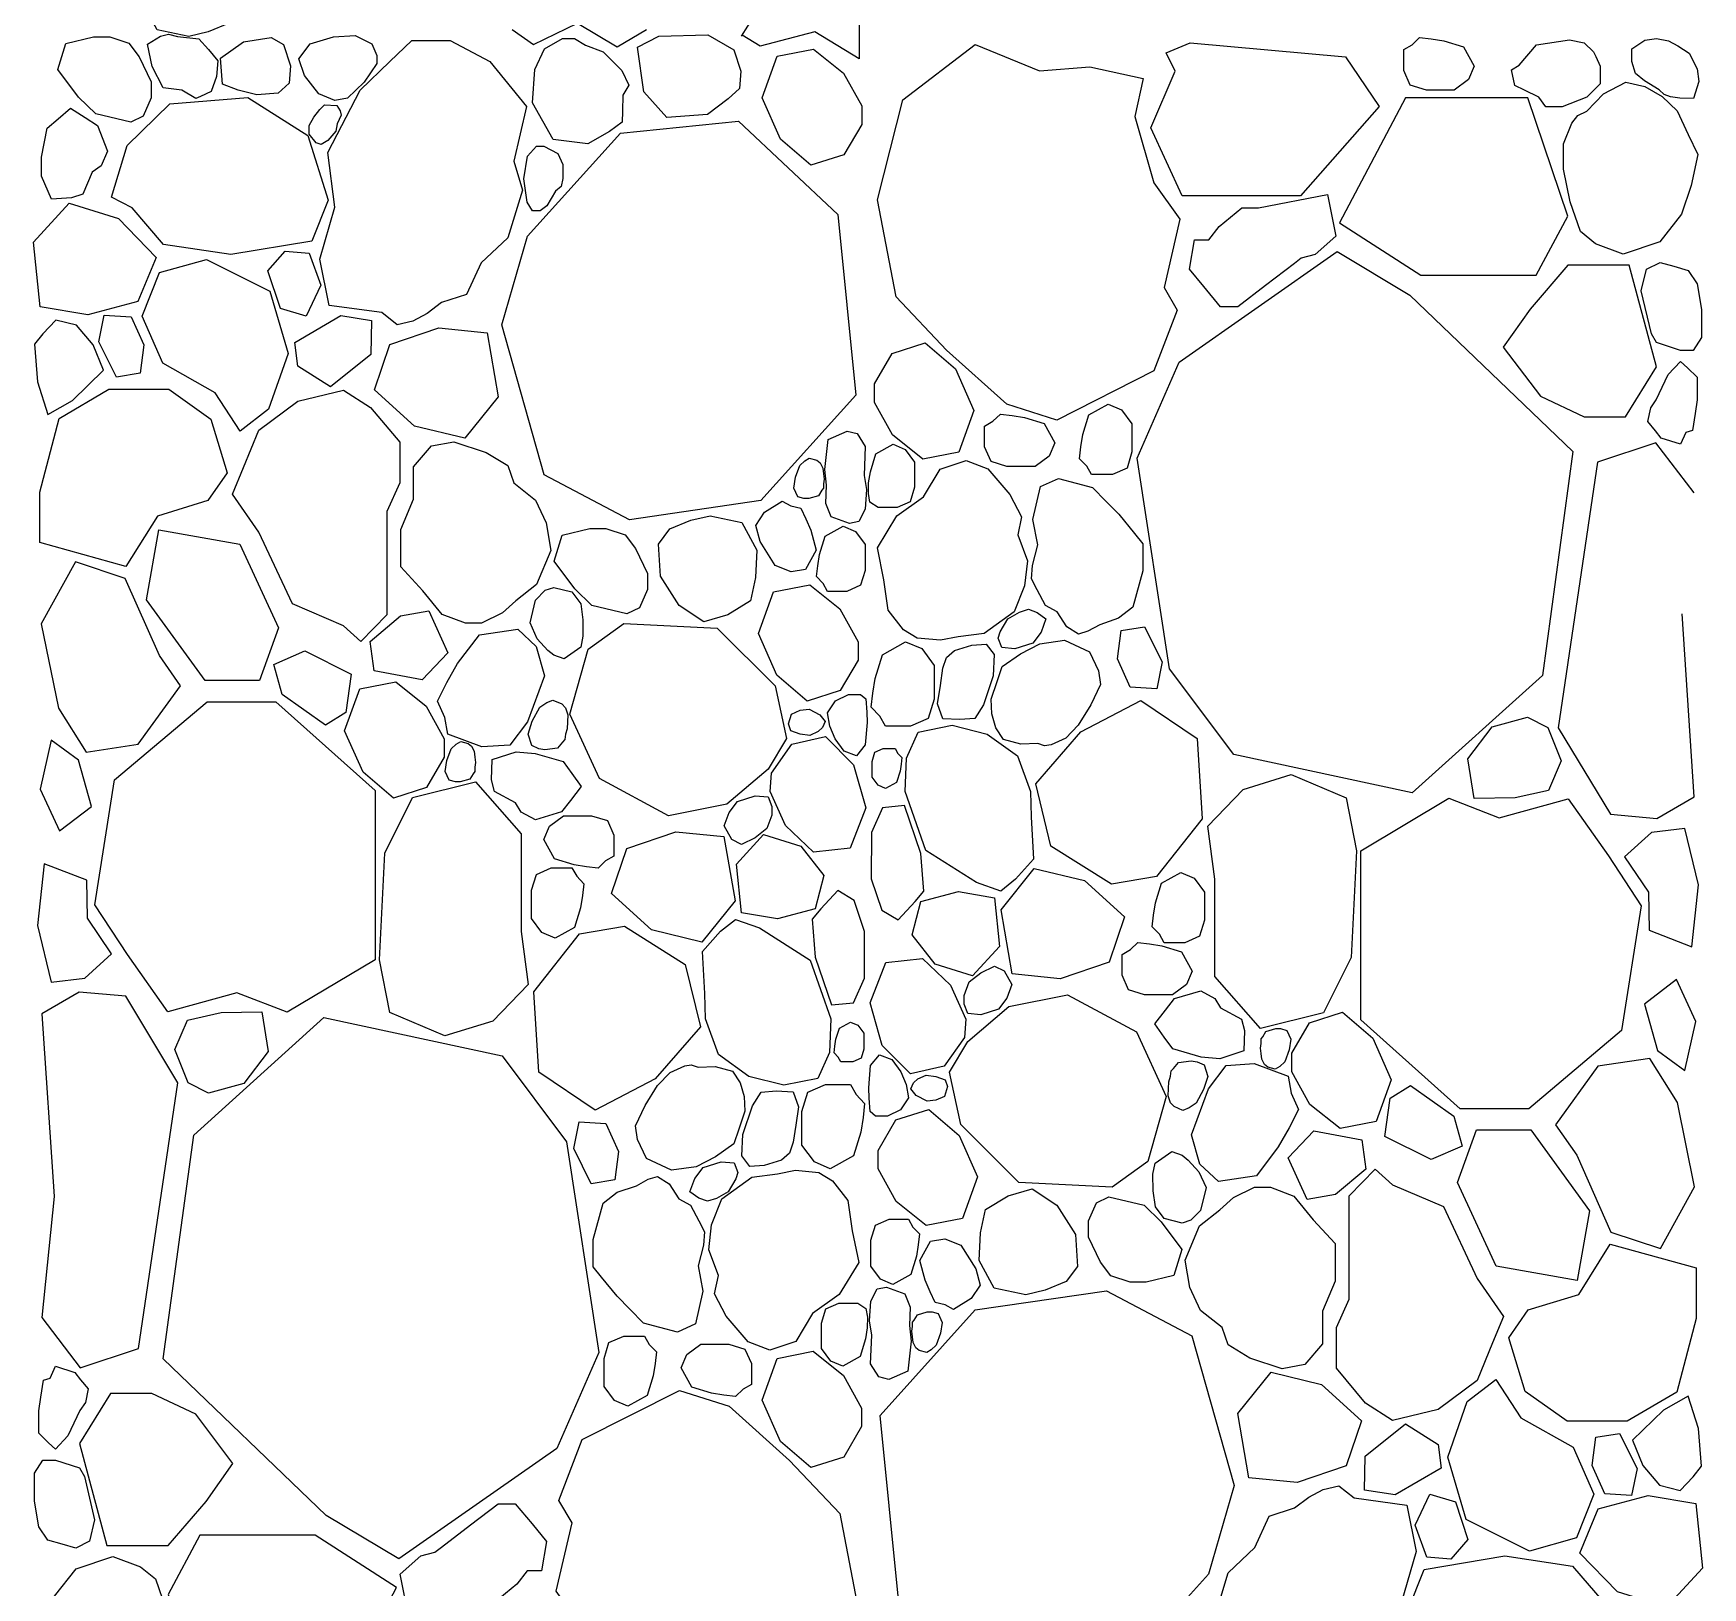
# Model space of a CAD drawing. Header units: millimetres. Extents: x 10227 to 13232, y 2 to 9351.
# Drawn here: x 11479.1 to 11655, y 6945.6 to 7109.4 of the extents above; entities that cross this region are included whole.
import ezdxf

# ---------------------------------------------------------------- set-up
doc = ezdxf.new("R2010")
doc.units = ezdxf.units.MM
doc.layers.add('RETINO', color=20, linetype='Continuous')

msp = doc.modelspace()

# ---------------------------------------------------------------- linework, layer by layer
at = {"layer": 'RETINO', "ltscale": 0.1}
for p, q in [((11529.55, 7109.78), (11531.78, 7108.21)), ((11531.78, 7108.21), (11536.42, 7110.47)), ((11536.42, 7110.47), (11540.63, 7107.96)), ((11540.63, 7107.96), (11543.72, 7109.78)), ((11555.68, 7108.03), (11553.8, 7109.21)), ((11561.45, 7109.56), (11555.68, 7108.03)), ((11566.13, 7106.72), (11561.45, 7109.56))]:
    msp.add_line(p, q, dxfattribs=at)
at = {"layer": 'RETINO'}
for points in [[(11498.73, 7118.52), (11500.7, 7115.43), (11500.91, 7112.03), (11499.71, 7110.45), (11497.49, 7109.54), (11495.45, 7109.06), (11492.12, 7109.76), (11490.54, 7112.68), (11490.69, 7115.58), (11491.21, 7118.04), (11493.59, 7119.49), (11496.14, 7120.24), (11498.73, 7118.52)], [(11553.73, 7109.09), (11557.07, 7114.41), (11566.13, 7111.89), (11566.13, 7106.72)], [(11489.35, 7100.03), (11485.65, 7100.91), (11483.84, 7102.67), (11481.67, 7105.58), (11482.5, 7108.32), (11485.42, 7109.02), (11487.13, 7109.02), (11489.15, 7108.36), (11490.23, 7106.92), (11491.51, 7104.27), (11491.51, 7102.58), (11490.67, 7100.66), (11489.35, 7100.03)], [(11494.74, 7103.39), (11492.76, 7103.64), (11491.59, 7105.9), (11491.12, 7108.25), (11492.48, 7109.08), (11493.32, 7109.32), (11494.26, 7109.06), (11496.53, 7108.83), (11497.54, 7107.69), (11498.52, 7106.48), (11498.38, 7104.85), (11497.82, 7103.27), (11496.7, 7102.73), (11496.19, 7102.51), (11494.74, 7103.39)], [(11499.02, 7104.02), (11498.82, 7106.76), (11501.22, 7108.49), (11504.14, 7108.97)], [(11504.14, 7108.97), (11505.45, 7108.22)], [(11505.45, 7108.22), (11506.2, 7105.98), (11506.05, 7104.14)], [(11513.96, 7104.23), (11512.19, 7102.56), (11510.84, 7102.3), (11509.18, 7103), (11507.67, 7104.96), (11507.06, 7106.72), (11508.25, 7108.3), (11510.73, 7109.02), (11512.99, 7109.16), (11514.74, 7108.29), (11515.3, 7107.07), (11515.28, 7106.22), (11513.96, 7104.23)], [(11515.8, 7079.96), (11510.25, 7080.72), (11509.28, 7085.6), (11510.84, 7091.07), (11510.12, 7096.85), (11513.52, 7103.39), (11516.64, 7106.41), (11518.96, 7108.65), (11523.02, 7108.65), (11527.2, 7106.41), (11531.07, 7101.69), (11529.71, 7095.91), (11530.62, 7092.87), (11529.1, 7087.85), (11526.29, 7085.19), (11524.75, 7081.88), (11522.11, 7081.01), (11520.59, 7079.87), (11519.07, 7079.06), (11517.44, 7078.66), (11515.8, 7079.96)], [(11537.53, 7097.75), (11533.86, 7098.21), (11531.68, 7102.08), (11531.95, 7105.57), (11532.94, 7107.75), (11534.85, 7108.86), (11536.1, 7108.84), (11537.26, 7108.16), (11539.13, 7107.46), (11541.11, 7105.49), (11541.83, 7103.92), (11541.21, 7102.86), (11541.17, 7101.18), (11541.14, 7100.03), (11539.79, 7099.03), (11537.53, 7097.75)], [(11543.44, 7103.23), (11542.74, 7107.93), (11545.01, 7109.11), (11550.16, 7109.24)], [(11550.16, 7109.24), (11552.92, 7107.65)], [(11590.44, 7105.88), (11596.05, 7104.62), (11595.16, 7100.63), (11597.19, 7093.65), (11599.91, 7089.79), (11598.25, 7082.59), (11599.65, 7080.22), (11597.19, 7073.81), (11586.94, 7068.63), (11581.68, 7070.3), (11575.34, 7075.99), (11570.01, 7081.61), (11568.04, 7091.86), (11570.71, 7102.4), (11578.33, 7108.21), (11585.12, 7105.43), (11590.44, 7105.88)], [(11599.44, 7105.4), (11598.49, 7107.35), (11601.02, 7108.4), (11617.39, 7106.92), (11620.93, 7101.69), (11612.64, 7092.27), (11600.15, 7092.27), (11596.87, 7099.42), (11599.44, 7105.4)], [(11627.73, 7108.59), (11629.8, 7107.96), (11630.93, 7105.92), (11630.33, 7104.51), (11628.85, 7103.42), (11625.9, 7103.42), (11624.21, 7103.94), (11623.53, 7105.48), (11623.53, 7107.68), (11624.42, 7108.19), (11625.19, 7108.94), (11626.42, 7108.8), (11627.73, 7108.59)], [(11635.69, 7106.04), (11637.51, 7108.19), (11640.99, 7108.71), (11642.52, 7108.39), (11643.51, 7107.44), (11643.75, 7106.94), (11644.22, 7105.94), (11644.22, 7104.07), (11642.82, 7102.66), (11640.2, 7101.66), (11638.48, 7101.66), (11637.77, 7102.66), (11636.25, 7103.39), (11635.22, 7103.89), (11634.87, 7105.54), (11635.69, 7106.04)], [(11650.43, 7103.43), (11648.9, 7104.37), (11647.94, 7105.17), (11647.56, 7106.42), (11647.56, 7107.77), (11648.93, 7108.67), (11650.16, 7108.84), (11651.42, 7108.61), (11652.41, 7108.09), (11653.59, 7107.31), (11654.43, 7105.65), (11654.62, 7104.32), (11654.05, 7102.53), (11652.63, 7102.55), (11651.65, 7102.71), (11650.96, 7102.96), (11650.43, 7103.43)], [(11552.92, 7107.65), (11553.66, 7105.41), (11553.51, 7103.57)], [(11564.52, 7096.59), (11561.04, 7095.49), (11557.84, 7098.23), (11555.9, 7102.59), (11557.49, 7107), (11561.3, 7107.74), (11564.48, 7105.19), (11566.39, 7101.75), (11566.39, 7099.8), (11564.52, 7096.59)], [(11510.14, 7091.81), (11508.42, 7087.49), (11499.91, 7086.08), (11492.79, 7087.14), (11489.5, 7090.99), (11487.33, 7092.11), (11488.96, 7097.57), (11493.47, 7101.97), (11501.69, 7102.62), (11508.02, 7098.61), (11510.14, 7091.81)], [(11504.87, 7103.07), (11502.65, 7102.9), (11500.66, 7103.42), (11499.02, 7104.02)], [(11506.05, 7104.14), (11504.87, 7103.07)], [(11552.33, 7102.5), (11550.12, 7100.84), (11545.85, 7100.51), (11543.44, 7103.23)], [(11553.51, 7103.57), (11552.33, 7102.5)], [(11616.76, 7089.41), (11625.31, 7083.9), (11637.48, 7083.9), (11640.81, 7090.14), (11636.61, 7102.61), (11623.71, 7102.61), (11616.76, 7089.41)], [(11642.82, 7101.18), (11644.59, 7103), (11646.92, 7104.26), (11648.93, 7103.8), (11650.75, 7102.72), (11652.33, 7101.22), (11653.51, 7098.72), (11654.5, 7096.61), (11653.83, 7093.35), (11652.79, 7090.32), (11650.51, 7087.42), (11646.65, 7086.13), (11643.72, 7087.21), (11642.15, 7088.49), (11641.07, 7091.64), (11640.36, 7095.07), (11640.36, 7097.75), (11641.25, 7099.93), (11641.85, 7100.74), (11642.82, 7101.18)], [(11480.98, 7091.91), (11479.94, 7094.35), (11479.94, 7096.35), (11480.54, 7099.39), (11481.69, 7100.39), (11482.99, 7101.51), (11484.53, 7100.51), (11485.83, 7099.67), (11486.89, 7096.99), (11486.21, 7095.43), (11485.29, 7094.75), (11484.29, 7092.45), (11483.11, 7092.04), (11480.98, 7091.91)], [(11510.95, 7099.09), (11510.13, 7098.1), (11509.42, 7097.67), (11508.89, 7097.86), (11508.16, 7098.75), (11508.16, 7099.67), (11508.65, 7100.55), (11509.26, 7101.37), (11509.77, 7101.84), (11511.05, 7101.79), (11511.42, 7101.23), (11511.54, 7100.76), (11511.1, 7099.87), (11510.95, 7099.09)], [(11531.16, 7088.01), (11540.96, 7098.88), (11553.41, 7100.15), (11563.87, 7090.31), (11565.78, 7071.26), (11555.74, 7060.14), (11541.91, 7058.13), (11532.92, 7062.87), (11528.47, 7078.66), (11531.16, 7088.01)], [(11534.1, 7092.76), (11533.21, 7091.21), (11532.5, 7090.7), (11531.7, 7090.7), (11531.13, 7091.61), (11530.78, 7094.07), (11531.18, 7096.45), (11532.1, 7097.5), (11532.9, 7097.5), (11534.35, 7096.73), (11534.87, 7095.56), (11534.87, 7094.1), (11534.72, 7093.26), (11534.1, 7092.76)], [(11604.07, 7089.04), (11606.45, 7091.01), (11608.22, 7091.01), (11615.49, 7092.42), (11616.37, 7088), (11614.19, 7086.07), (11612.71, 7085.69), (11612.01, 7085.14), (11608.95, 7082.8), (11606.03, 7080.57), (11604.22, 7080.57), (11602.46, 7082.7), (11600.92, 7084.54), (11601.47, 7087.63), (11602.97, 7087.63), (11604.07, 7089.04)], [(11484.82, 7079.72), (11479.79, 7080.56), (11479.08, 7087.38), (11482.87, 7091.49), (11488.07, 7089.87), (11492.02, 7085.76), (11490.09, 7081.12), (11484.82, 7079.72)], [(11498.24, 7071.51), (11492.72, 7074.62), (11490.54, 7079.57), (11492.38, 7084.18), (11497.32, 7085.56), (11504, 7082.22), (11505.95, 7075.66), (11503.88, 7069.78), (11500.89, 7067.48), (11498.24, 7071.51)], [(11505.63, 7086.42), (11508.14, 7086.21), (11509.37, 7082.84), (11507.83, 7079.57), (11505.13, 7080.39), (11503.81, 7084.35), (11505.63, 7086.42)], [(11599.84, 7074.74), (11616.5, 7086.39), (11624.17, 7081.81), (11641.33, 7065.31), (11638.13, 7041.71), (11624.4, 7029.34), (11605.62, 7033.38), (11598.83, 7042.43), (11595.43, 7064.62), (11599.84, 7074.74)], [(11636.83, 7080.32), (11634.01, 7076.32), (11637.92, 7071.14), (11642.55, 7068.96), (11646.9, 7068.96), (11650.17, 7074.23), (11647.27, 7084.96), (11640.82, 7084.96), (11636.83, 7080.32)], [(11649.1, 7084.52), (11650.54, 7085.24), (11651.97, 7084.84), (11653.49, 7084.41), (11654.45, 7083), (11654.89, 7080.29), (11654.89, 7077.34), (11654.02, 7075.97), (11652.68, 7075.97), (11650.16, 7076.8), (11649.64, 7077.72), (11648.56, 7082.25), (11649.1, 7084.52)], [(11490.34, 7073.56), (11487.84, 7073.16), (11485.99, 7076.87), (11486.56, 7079.69), (11489.38, 7079.53), (11490.71, 7076.55), (11490.34, 7073.56)], [(11479.5, 7072.66), (11480.59, 7069.22), (11483.21, 7070.71), (11486.46, 7073.88), (11485.38, 7076.55), (11483.62, 7078.63), (11481.45, 7079.17), (11480.09, 7077.72), (11479.19, 7076.63), (11479.5, 7072.66)], [(11506.97, 7074.32), (11506.65, 7076.82), (11511.48, 7079.64), (11514.72, 7079.14), (11514.65, 7075.56), (11510.41, 7072.14), (11506.97, 7074.32)], [(11521.83, 7078.34), (11526.9, 7077.83), (11528.06, 7071.07), (11524.55, 7066.72), (11519.26, 7067.99), (11515.04, 7071.82), (11516.66, 7076.59), (11521.83, 7078.34)], [(11569.6, 7075.66), (11573.08, 7076.76), (11576.28, 7074.02), (11578.22, 7069.65), (11576.63, 7065.25), (11572.82, 7064.51), (11569.64, 7067.06), (11567.73, 7070.5), (11567.73, 7072.45), (11569.6, 7075.66)], [(11650.12, 7070.76), (11651.39, 7073.42), (11652.7, 7074.82), (11653.41, 7074.14), (11654.45, 7073.14), (11654.45, 7070.77), (11654.23, 7069.34), (11653.97, 7067.54), (11653.24, 7067.33), (11652.69, 7066.08), (11650.66, 7066.73), (11650.05, 7067.49), (11649.26, 7068.48), (11649.55, 7069.92), (11650.12, 7070.76)], [(11492.15, 7058.51), (11488.81, 7053.2), (11479.75, 7055.72), (11479.75, 7061.04), (11481.79, 7068.81), (11487.04, 7071.88), (11493.37, 7071.88), (11497.8, 7068.74), (11499.5, 7063.08), (11497.46, 7060.15), (11492.15, 7058.51)], [(11511.77, 7046.95), (11506.4, 7049.26), (11502.86, 7056.82), (11500.07, 7060.84), (11501.23, 7063.63), (11502.86, 7067.58), (11506.94, 7070.64), (11511.77, 7071.8), (11514.62, 7069.96), (11517.69, 7066.29), (11517.69, 7062), (11516.33, 7059), (11516.33, 7056), (11516.33, 7051.03), (11516.33, 7048.11), (11513.6, 7045.31), (11511.77, 7046.95)], [(11583.53, 7068.91), (11585.61, 7068.28), (11586.74, 7066.24), (11586.14, 7064.83), (11584.66, 7063.75), (11581.7, 7063.75), (11580.02, 7064.26), (11579.33, 7065.8), (11579.33, 7068), (11580.22, 7068.51), (11581, 7069.26), (11582.23, 7069.12), (11583.53, 7068.91)], [(11589.7, 7067.1), (11590.33, 7069.17), (11592.37, 7070.3), (11593.78, 7069.7), (11594.87, 7068.22), (11594.87, 7065.27), (11594.35, 7063.58), (11592.81, 7062.9), (11590.61, 7062.9), (11590.1, 7063.79), (11589.35, 7064.56), (11589.49, 7065.8), (11589.7, 7067.1)], [(11566.88, 7061.31), (11566.76, 7059.23), (11566.07, 7057.94), (11565.1, 7057.74), (11563.18, 7058.44), (11562.59, 7059.84), (11562.68, 7061.77), (11562.5, 7063.42), (11562.86, 7066.59), (11564.84, 7067.48), (11565.91, 7067.21), (11566.77, 7065.83), (11566.66, 7062.79), (11566.88, 7061.31)], [(11532.12, 7051.3), (11529.95, 7049.59), (11528.54, 7048.3), (11526.33, 7047.21), (11524.63, 7047.21), (11522.18, 7048.14), (11520.13, 7050.63), (11517.8, 7053.16), (11517.8, 7057.11), (11519.16, 7060.28), (11519.16, 7063.71), (11521.03, 7065.9), (11523.41, 7066.33), (11526.81, 7065.23), (11529.08, 7063.84), (11529.73, 7062), (11532.02, 7060.2), (11533.12, 7057.79), (11533.61, 7054.89), (11532.12, 7051.3)], [(11567.31, 7063.19), (11567.88, 7065.06), (11569.72, 7066.08), (11570.98, 7065.54), (11571.96, 7064.21), (11571.96, 7061.55), (11571.49, 7060.03), (11570.11, 7059.41), (11568.13, 7059.41), (11567.26, 7059.98), (11567.11, 7060.91), (11567.12, 7062.02), (11567.31, 7063.19)], [(11650.1, 7066.25), (11643.94, 7064.21), (11639.78, 7036.19), (11645.3, 7027.08), (11650.2, 7026.64), (11654.13, 7028.93), (11652.85, 7048.2)], [(11654.13, 7060.95), (11650.1, 7066.25)], [(11561.84, 7060.65), (11560.8, 7060.36), (11560.3, 7060.36), (11559.67, 7060.54), (11559.22, 7061.46), (11559.4, 7062.6), (11559.86, 7063.86), (11560.38, 7064.34), (11560.86, 7064.62), (11561.66, 7064.41), (11562, 7064.14), (11562.28, 7063.58), (11562.35, 7062.97), (11562.42, 7062.4), (11562.35, 7061.91), (11562.35, 7061.45), (11562.2, 7061.23), (11561.84, 7060.65)], [(11579.31, 7046.14), (11576.57, 7045.8), (11574.7, 7045.43), (11572.24, 7045.65), (11570.79, 7046.53), (11569.17, 7048.6), (11568.72, 7051.79), (11568.04, 7055.16), (11570.08, 7058.53), (11572.89, 7060.54), (11574.67, 7063.47), (11577.41, 7064.38), (11579.67, 7063.51), (11582.01, 7060.8), (11583.22, 7058.43), (11582.83, 7056.52), (11583.85, 7053.8), (11583.54, 7051.17), (11582.45, 7048.43), (11579.31, 7046.14)], [(11584.44, 7058.15), (11585.24, 7061.62), (11587.13, 7062.48), (11588.98, 7061.99), (11590.71, 7061.54), (11592.17, 7060.06), (11593.5, 7058.7), (11595.14, 7056.69), (11596.03, 7055.6), (11596.03, 7052.73), (11594.97, 7048.9), (11593.47, 7047.75), (11591.47, 7047.06), (11590.21, 7046.37), (11589.25, 7046.08), (11588.02, 7046.83), (11587, 7048.42), (11585.75, 7049.1), (11584.89, 7050.73), (11584.27, 7051.9), (11584.39, 7053.31), (11584.94, 7055.5), (11584.44, 7058.15)], [(11561.03, 7057.02), (11561.59, 7054.92), (11560.47, 7052.88), (11558.96, 7052.64), (11557.25, 7053.32), (11555.68, 7055.82), (11555.22, 7057.52), (11556.16, 7058.92), (11558.02, 7060.09), (11558.93, 7059.61), (11559.97, 7059.35), (11560.51, 7058.23), (11561.03, 7057.02)], [(11502.91, 7041.17), (11497.19, 7041.17), (11491.01, 7049.7), (11492.31, 7057.05), (11500.85, 7055.54), (11504.93, 7046.72)], [(11541.65, 7048.22), (11537.95, 7049.1), (11536.15, 7050.86), (11533.97, 7053.77), (11534.81, 7056.51), (11537.72, 7057.21), (11539.43, 7057.21), (11541.46, 7056.55), (11542.53, 7055.11), (11543.81, 7052.46), (11543.81, 7050.77), (11542.97, 7048.85), (11541.65, 7048.22)], [(11547.14, 7049.09), (11545.17, 7052.18), (11544.96, 7055.57), (11546.17, 7057.16), (11548.38, 7058.07), (11550.42, 7058.55), (11553.76, 7057.85), (11555.34, 7054.93), (11555.19, 7052.03), (11554.67, 7049.57), (11552.29, 7048.12), (11549.74, 7047.37), (11547.14, 7049.09)], [(11561.94, 7054.48), (11562.53, 7056.41), (11564.42, 7057.46), (11565.73, 7056.9), (11566.74, 7055.53), (11566.74, 7052.79), (11566.26, 7051.22), (11564.83, 7050.58), (11562.79, 7050.58), (11562.32, 7051.41), (11561.62, 7052.13), (11561.75, 7053.28), (11561.94, 7054.48)], [(11490.14, 7034.46), (11494.58, 7040.63), (11492.36, 7043.82), (11488.75, 7051.94), (11483.52, 7053.68), (11479.92, 7047.17), (11481.72, 7038.28)], [(11531.43, 7047.26), (11532.01, 7049.64), (11533.03, 7050.7), (11533.93, 7050.99), (11535.83, 7050.52), (11536.77, 7049.28), (11537, 7047.58), (11537.01, 7045.85), (11536.79, 7044.69), (11535.02, 7043.46), (11533.94, 7043.84), (11533.3, 7044.36), (11532.18, 7045.59), (11531.43, 7047.26)], [(11564.13, 7040.12), (11560.65, 7039.01), (11557.45, 7041.75), (11555.51, 7046.12), (11557.1, 7050.52), (11560.91, 7051.26), (11564.09, 7048.72), (11566, 7045.27), (11566, 7043.32), (11564.13, 7040.12)], [(11520.75, 7048.51), (11522.78, 7044.11), (11520.06, 7041.27), (11515.01, 7042.21), (11514.58, 7045.3), (11517.78, 7047.99), (11520.75, 7048.51)], [(11581.79, 7047.7), (11583.02, 7048.39), (11583.98, 7048.69), (11584.88, 7048.36), (11585.81, 7047.7), (11585.3, 7046.28), (11584.41, 7045.13), (11582.54, 7044.52), (11581.16, 7044.65), (11580.78, 7045.64), (11580.98, 7046.33), (11581.79, 7047.7)], [(11504.93, 7046.72), (11502.91, 7041.17)], [(11523.8, 7042.97), (11526.1, 7046), (11530.13, 7046.61), (11532.07, 7044.78), (11532.96, 7041.69), (11531.17, 7036.84), (11529.3, 7034.38), (11526.35, 7034.19), (11522.75, 7035.52), (11522.45, 7037.29), (11521.69, 7039.02), (11522.66, 7040.96), (11523.8, 7042.97)], [(11537.54, 7044.5), (11541.33, 7047.19), (11551.14, 7046.7), (11557.28, 7040.62), (11558.47, 7035.08), (11556.53, 7031.85), (11552.19, 7028.16), (11546.02, 7026.91), (11538.76, 7030.84), (11535.63, 7037.64), (11537.54, 7044.5)], [(11593.72, 7046.45), (11596.21, 7046.85), (11598.07, 7043.14), (11597.49, 7040.32), (11594.68, 7040.47), (11593.34, 7043.46), (11593.72, 7046.45)], [(11567.81, 7041.41), (11568.57, 7043.9), (11571.02, 7045.26), (11572.71, 7044.54), (11574.01, 7042.76), (11574.01, 7039.22), (11573.39, 7037.19), (11571.54, 7036.37), (11568.91, 7036.37), (11568.3, 7037.44), (11567.4, 7038.37), (11567.56, 7039.85), (11567.81, 7041.41)], [(11576.18, 7044.36), (11577.98, 7044.92), (11579.49, 7045.02), (11580.34, 7043.92), (11580.24, 7041.66), (11579.21, 7038.62), (11578.3, 7037.19), (11576.74, 7037.07), (11574.93, 7037.15), (11574.39, 7038.74), (11574.68, 7040.67), (11574.94, 7042.48), (11575.34, 7043.61), (11576.18, 7044.36)], [(11584.95, 7034.55), (11583.15, 7034.48), (11581.32, 7034.98), (11580.52, 7036.21), (11580.11, 7037.66), (11580.03, 7039.2), (11580.66, 7041.07), (11581.18, 7042.65), (11583.13, 7044), (11585.16, 7045.05), (11587.76, 7045.42), (11590.38, 7044.19), (11591.36, 7042.19), (11591.54, 7040.76), (11590.54, 7038.61), (11589.22, 7036.49), (11587.91, 7035.11), (11586.37, 7034.42), (11585.67, 7034.3), (11584.95, 7034.55)], [(11512.02, 7037.81), (11509.87, 7036.49), (11505.3, 7039.71), (11504.41, 7042.87), (11507.7, 7044.3), (11512.57, 7041.84), (11512.02, 7037.81)], [(11520.52, 7029.89), (11517.03, 7028.78), (11513.84, 7031.52), (11511.89, 7035.89), (11513.48, 7040.29), (11517.3, 7041.03), (11520.48, 7038.49), (11522.38, 7035.04), (11522.38, 7033.09), (11520.52, 7029.89)], [(11566.77, 7034.39), (11565.84, 7033.24), (11564.55, 7033.75), (11563.6, 7035.04), (11563.02, 7036.38), (11562.78, 7037.78), (11563.64, 7039.05), (11565, 7039.72), (11566.25, 7039.72), (11566.84, 7039.24), (11566.92, 7037.84), (11566.96, 7036.74), (11566.77, 7034.39)], [(11481.72, 7038.28), (11484.64, 7033.63)], [(11493.25, 7006.27), (11489.02, 7012.3), (11485.55, 7017.54), (11487.64, 7030.71), (11497.39, 7038.95), (11504.64, 7038.95), (11515.1, 7029.58), (11515.1, 7011.75), (11505.84, 7006.21), (11500.51, 7008.27), (11493.25, 7006.27)], [(11534.31, 7034.06), (11532.98, 7033.89), (11532.37, 7033.99), (11531.62, 7034.32), (11531.25, 7035.53), (11531.67, 7036.91), (11532.47, 7038.36), (11533.2, 7038.86), (11533.85, 7039.12), (11534.79, 7038.71), (11535.16, 7038.32), (11535.4, 7037.58), (11535.37, 7036.81), (11535.35, 7036.1), (11535.17, 7035.51), (11535.09, 7034.95), (11534.86, 7034.7), (11534.31, 7034.06)], [(11560.91, 7035.4), (11559.89, 7035.53), (11558.91, 7035.89), (11558.68, 7036.61), (11559, 7037.63), (11559.89, 7038.04), (11560.84, 7038.15), (11561.97, 7037.55), (11562.54, 7036.85), (11562.24, 7036.22), (11561.81, 7035.8), (11560.91, 7035.4)], [(11584.73, 7030.29), (11589.48, 7035.78), (11595.81, 7039.09), (11601.73, 7035.08), (11602.27, 7026.61)], [(11584.26, 7026.81), (11584.5, 7022.37), (11582.61, 7020.24), (11581.04, 7018.98), (11578.47, 7019.88), (11573.14, 7023.28), (11570.97, 7029.48), (11571.1, 7033), (11572.34, 7035.75), (11575.93, 7036.46), (11579.62, 7035.54), (11582.82, 7033.23), (11584.18, 7029.47), (11584.26, 7026.81)], [(11638.79, 7029.59), (11635.25, 7028.8), (11630.93, 7028.74), (11630.26, 7032.92), (11632.83, 7036.29)], [(11632.83, 7036.29), (11636.57, 7037.31), (11638.72, 7036.22)], [(11638.72, 7036.22), (11640.1, 7032.7), (11638.79, 7029.59)], [(11481.82, 7025.33), (11485.21, 7027.92), (11483.84, 7032.79), (11480.97, 7034.91), (11479.81, 7029.73), (11481.82, 7025.33)], [(11484.64, 7033.63), (11490.14, 7034.46)], [(11525.1, 7030.79), (11524.06, 7030.5), (11523.56, 7030.5), (11522.92, 7030.68), (11522.48, 7031.59), (11522.65, 7032.74), (11523.12, 7033.99), (11523.63, 7034.48), (11524.12, 7034.76), (11524.92, 7034.55), (11525.26, 7034.28), (11525.54, 7033.72), (11525.61, 7033.1), (11525.68, 7032.54), (11525.61, 7032.05), (11525.61, 7031.59), (11525.45, 7031.36), (11525.1, 7030.79)], [(11559.02, 7034.47), (11562.58, 7035.28), (11565.54, 7032.28), (11566.81, 7027.77), (11565.16, 7023.52), (11561.3, 7023.09), (11558.34, 7025.9), (11556.73, 7029.49), (11556.89, 7031.43), (11559.02, 7034.47)], [(11570.43, 7031.62), (11570.07, 7030.44), (11568.91, 7029.8), (11568.11, 7030.14), (11567.49, 7030.98), (11567.49, 7032.66), (11567.78, 7033.62), (11568.66, 7034.01), (11569.91, 7034.01), (11570.2, 7033.5), (11570.63, 7033.06), (11570.55, 7032.36), (11570.43, 7031.62)], [(11527.44, 7032.84), (11529.96, 7033.67), (11531.96, 7033.49), (11534.93, 7032.63), (11535.83, 7031.39), (11536.82, 7030), (11535.7, 7028.55), (11534.75, 7027.33), (11531.99, 7026.51), (11530.49, 7027.32), (11529.9, 7028.3), (11527.69, 7029.5), (11527.38, 7030.71), (11527.44, 7032.84)], [(11522.44, 7003.72), (11516.64, 7006.19), (11515.57, 7011.75), (11516.11, 7022.98), (11519.04, 7028.85), (11525.68, 7030.49), (11530.49, 7025.02), (11530.49, 7014.73), (11531.22, 7009.15), (11527.5, 7005.27), (11522.44, 7003.72)], [(11611.66, 7031.26), (11617.46, 7028.8), (11618.53, 7023.24), (11617.99, 7012), (11615.06, 7006.14), (11608.42, 7004.5), (11603.61, 7009.97), (11603.61, 7020.26), (11602.88, 7025.84), (11606.6, 7029.71), (11611.66, 7031.26)], [(11556.4, 7025.57), (11555.17, 7024.6), (11553.73, 7023.9), (11552.69, 7024.42), (11551.9, 7025.86), (11552.41, 7027.28), (11553.3, 7028.43), (11555.17, 7029.04), (11556.54, 7028.91), (11556.92, 7027.91), (11556.92, 7026.98), (11556.4, 7025.57)], [(11592.72, 7019.71), (11586.31, 7023.74), (11584.73, 7030.29)], [(11640.86, 7028.71), (11645.09, 7022.69), (11648.56, 7017.45), (11646.46, 7004.28), (11636.71, 6996.04), (11629.47, 6996.04), (11619, 7005.41), (11619, 7023.24), (11628.26, 7028.78), (11633.59, 7026.72), (11640.86, 7028.71)], [(11536.07, 7021.77), (11534, 7022.4), (11532.87, 7024.44), (11533.47, 7025.84), (11534.95, 7026.93), (11537.9, 7026.93), (11539.59, 7026.42), (11540.27, 7024.88), (11540.27, 7022.68), (11539.38, 7022.17), (11538.61, 7021.42), (11537.37, 7021.56), (11536.07, 7021.77)], [(11572.62, 7022.95), (11570.89, 7028), (11568.57, 7027.78), (11567.41, 7025.17), (11567.4, 7020.27), (11568.51, 7016.98), (11570.23, 7015.95), (11572.03, 7017.88), (11572.93, 7018.97), (11572.62, 7022.95)], [(11546.81, 7025.24), (11551.87, 7024.73), (11553.04, 7017.97), (11549.53, 7013.62), (11544.24, 7014.89), (11540.02, 7018.72), (11541.64, 7023.49), (11546.81, 7025.24)], [(11602.27, 7026.61), (11597.47, 7020.52), (11592.72, 7019.71)], [(11649.62, 7025.17), (11646.78, 7022.59), (11649.31, 7018.86)], [(11649.31, 7018.86), (11649.38, 7014.86), (11653.88, 7013.13), (11654.57, 7019.63), (11653.13, 7025.59)], [(11653.13, 7025.59), (11649.62, 7025.17)], [(11557.51, 7016.05), (11553.72, 7016.69), (11553.19, 7021.84), (11556.05, 7024.95), (11559.97, 7023.72), (11562.39, 7020.62), (11561.5, 7017.11), (11557.51, 7016.05)], [(11484.79, 7016.12), (11484.73, 7020.13), (11480.22, 7021.86), (11479.53, 7015.36), (11480.97, 7009.4)], [(11536.75, 7017.24), (11536.12, 7015.16), (11534.08, 7014.04), (11532.67, 7014.63), (11531.58, 7016.11), (11531.58, 7019.07), (11532.1, 7020.75), (11533.64, 7021.44), (11535.83, 7021.44), (11536.35, 7020.55), (11537.09, 7019.77), (11536.96, 7018.54), (11536.75, 7017.24)], [(11587.3, 7009.75), (11582.23, 7010.26), (11581.07, 7017.01), (11584.57, 7021.37), (11589.86, 7020.1), (11594.08, 7016.26), (11592.46, 7011.5), (11587.3, 7009.75)], [(11597.35, 7017.75), (11597.99, 7019.83), (11600.03, 7020.95), (11601.43, 7020.35), (11602.52, 7018.88), (11602.52, 7015.92), (11602, 7014.23), (11600.46, 7013.55), (11598.27, 7013.55), (11597.76, 7014.44), (11597.01, 7015.22), (11597.14, 7016.45), (11597.35, 7017.75)], [(11561.48, 7012.04), (11563.21, 7006.99), (11565.53, 7007.21), (11566.69, 7009.82), (11566.7, 7014.72), (11565.59, 7018.01), (11563.88, 7019.04), (11562.07, 7017.11), (11561.17, 7016.02), (11561.48, 7012.04)], [(11576.59, 7018.93), (11580.38, 7018.29), (11580.92, 7013.15), (11578.06, 7010.04), (11574.13, 7011.27), (11571.72, 7014.37), (11572.61, 7017.88), (11576.59, 7018.93)], [(11484.49, 7009.81), (11487.33, 7012.39), (11484.79, 7016.12)], [(11531.83, 7008.38), (11536.63, 7014.47), (11541.38, 7015.28)], [(11541.38, 7015.28), (11547.79, 7011.25), (11549.38, 7004.69)], [(11549.84, 7008.18), (11549.6, 7012.61), (11551.49, 7014.75), (11553.07, 7016.01), (11555.63, 7015.11), (11560.96, 7011.71), (11563.13, 7005.51), (11563, 7001.98), (11561.76, 6999.24), (11558.17, 6998.52), (11554.48, 6999.45), (11551.29, 7001.76), (11549.92, 7005.52), (11549.84, 7008.18)], [(11598.03, 7013.22), (11600.11, 7012.59), (11601.23, 7010.55), (11600.63, 7009.14), (11599.16, 7008.05), (11596.2, 7008.05), (11594.51, 7008.57), (11593.83, 7010.11), (11593.83, 7012.31), (11594.72, 7012.82), (11595.5, 7013.57), (11596.73, 7013.43), (11598.03, 7013.22)], [(11575.09, 7000.52), (11571.52, 6999.71), (11568.56, 7002.7), (11567.29, 7007.22), (11568.94, 7011.47), (11572.81, 7011.89), (11575.76, 7009.09), (11577.37, 7005.5), (11577.21, 7003.56), (11575.09, 7000.52)], [(11577.71, 7009.41), (11578.93, 7010.39), (11580.37, 7011.09), (11581.42, 7010.57), (11582.2, 7009.13), (11581.7, 7007.71), (11580.8, 7006.56), (11578.93, 7005.95), (11577.56, 7006.08), (11577.18, 7007.07), (11577.18, 7008), (11577.71, 7009.41)], [(11480.97, 7009.4), (11484.49, 7009.81)], [(11652.28, 7009.66), (11648.89, 7007.07), (11650.26, 7002.2), (11653.14, 7000.07), (11654.3, 7005.26), (11652.28, 7009.66)], [(11484, 6968.74), (11490.16, 6970.78), (11494.32, 6998.79), (11488.81, 7007.91), (11483.9, 7008.35), (11479.97, 7006.06), (11481.26, 6986.79)], [(11549.38, 7004.69), (11544.63, 6999.2), (11538.29, 6995.9), (11532.37, 6999.91), (11531.83, 7008.38)], [(11596.56, 6990.49), (11592.77, 6987.8), (11582.96, 6988.29), (11576.82, 6994.37), (11575.64, 6999.9), (11577.57, 7003.14), (11581.91, 7006.83), (11588.09, 7008.07), (11595.34, 7004.15), (11598.47, 6997.35), (11596.56, 6990.49)], [(11606.66, 7002.15), (11604.14, 7001.32), (11602.15, 7001.5), (11599.17, 7002.36), (11598.28, 7003.6), (11597.28, 7004.99), (11598.4, 7006.44), (11599.35, 7007.66), (11602.12, 7008.48), (11603.61, 7007.67), (11604.2, 7006.69), (11606.42, 7005.49), (11606.72, 7004.28), (11606.66, 7002.15)], [(11495.32, 7005.4), (11498.86, 7006.19), (11503.17, 7006.25), (11503.84, 7002.07), (11501.27, 6998.7)], [(11613.58, 7005.1), (11617.07, 7006.21), (11620.27, 7003.47), (11622.21, 6999.1), (11620.62, 6994.7), (11616.81, 6993.96), (11613.63, 6996.5), (11611.72, 6999.95), (11611.72, 7001.89), (11613.58, 7005.1)], [(11534.27, 6960.25), (11517.6, 6948.6), (11509.94, 6953.18), (11492.77, 6969.68), (11495.98, 6993.28), (11509.71, 7005.65), (11528.48, 7001.61), (11535.27, 6992.56), (11538.67, 6970.36), (11534.27, 6960.25)], [(11495.38, 6998.77), (11494, 7002.29), (11495.32, 7005.4)], [(11563.67, 7003.37), (11564.03, 7004.55), (11565.19, 7005.19), (11565.99, 7004.85), (11566.62, 7004.01), (11566.62, 7002.33), (11566.32, 7001.37), (11565.44, 7000.98), (11564.19, 7000.98), (11563.9, 7001.48), (11563.48, 7001.93), (11563.55, 7002.63), (11563.67, 7003.37)], [(11609, 7004.2), (11610.05, 7004.49), (11610.54, 7004.49), (11611.18, 7004.31), (11611.62, 7003.39), (11611.45, 7002.25), (11610.98, 7000.99), (11610.47, 7000.51), (11609.98, 7000.23), (11609.18, 7000.44), (11608.84, 7000.71), (11608.56, 7001.27), (11608.49, 7001.88), (11608.42, 7002.45), (11608.49, 7002.94), (11608.49, 7003.4), (11608.65, 7003.62), (11609, 7004.2)], [(11549.15, 7000.44), (11550.96, 7000.51), (11552.78, 7000.01), (11553.59, 6998.78), (11554, 6997.33), (11554.07, 6995.78), (11553.45, 6993.91), (11552.92, 6992.34), (11550.97, 6990.99), (11548.95, 6989.94), (11546.34, 6989.57), (11543.72, 6990.8), (11542.74, 6992.8), (11542.56, 6994.23), (11543.56, 6996.38), (11544.88, 6998.5), (11546.2, 6999.88), (11547.73, 7000.57), (11548.43, 7000.69), (11549.15, 7000.44)], [(11567.33, 7000.59), (11568.27, 7001.74), (11569.55, 7001.24), (11570.5, 6999.95), (11571.08, 6998.61), (11571.32, 6997.21), (11570.46, 6995.93), (11569.1, 6995.26), (11567.85, 6995.26), (11567.27, 6995.75), (11567.18, 6997.15), (11567.14, 6998.25), (11567.33, 7000.59)], [(11599.79, 7000.92), (11601.12, 7001.09), (11601.74, 7001), (11602.48, 7000.66), (11602.86, 6999.46), (11602.43, 6998.08), (11601.63, 6996.63), (11600.91, 6996.13), (11600.25, 6995.87), (11599.31, 6996.28), (11598.95, 6996.67), (11598.7, 6997.41), (11598.74, 6998.18), (11598.75, 6998.89), (11598.93, 6999.48), (11599.02, 7000.04), (11599.25, 7000.29), (11599.79, 7000.92)], [(11610.3, 6992.02), (11608.01, 6988.99), (11603.98, 6988.38), (11602.03, 6990.21), (11601.14, 6993.3), (11602.93, 6998.15), (11604.8, 7000.61), (11607.75, 7000.8), (11611.35, 6999.47), (11611.65, 6997.7), (11612.41, 6995.97), (11611.44, 6994.03), (11610.3, 6992.02)], [(11643.96, 7000.53), (11639.52, 6994.35), (11641.75, 6991.17), (11645.35, 6983.05), (11650.58, 6981.31), (11654.18, 6987.82), (11652.38, 6996.71)], [(11649.46, 7001.36), (11643.96, 7000.53)], [(11652.38, 6996.71), (11649.46, 7001.36)], [(11501.27, 6998.7), (11497.53, 6997.68), (11495.38, 6998.77)], [(11573.19, 6999.59), (11574.21, 6999.46), (11575.19, 6999.1), (11575.42, 6998.38), (11575.11, 6997.35), (11574.21, 6996.94), (11573.27, 6996.84), (11572.13, 6997.44), (11571.57, 6998.14), (11571.86, 6998.77), (11572.29, 6999.19), (11573.19, 6999.59)], [(11557.93, 6990.63), (11556.12, 6990.07), (11554.61, 6989.96), (11553.77, 6991.07), (11553.87, 6993.33), (11554.89, 6996.37), (11555.8, 6997.8), (11557.36, 6997.92), (11559.17, 6997.84), (11559.71, 6996.25), (11559.43, 6994.32), (11559.16, 6992.51), (11558.77, 6991.38), (11557.93, 6990.63)], [(11566.29, 6993.57), (11565.53, 6991.08), (11563.08, 6989.73), (11561.4, 6990.45), (11560.09, 6992.22), (11560.09, 6995.77), (11560.71, 6997.79), (11562.56, 6998.62), (11565.19, 6998.62), (11565.8, 6997.55), (11566.7, 6996.61), (11566.54, 6995.14), (11566.29, 6993.57)], [(11622.09, 6997.17), (11624.24, 6998.5), (11628.8, 6995.27), (11629.69, 6992.12), (11626.4, 6990.69), (11621.54, 6993.14), (11622.09, 6997.17)], [(11569.97, 6994.87), (11573.46, 6995.98), (11576.65, 6993.24), (11578.59, 6988.87), (11577, 6984.47), (11573.19, 6983.73), (11570.01, 6986.27), (11568.11, 6989.72), (11568.11, 6991.66), (11569.97, 6994.87)], [(11540.38, 6988.54), (11537.89, 6988.14), (11536.04, 6991.85), (11536.61, 6994.67), (11539.43, 6994.51), (11540.76, 6991.53), (11540.38, 6988.54)], [(11613.35, 6986.48), (11611.32, 6990.88), (11614.04, 6993.72), (11619.1, 6992.77), (11619.52, 6989.69), (11616.32, 6987), (11613.35, 6986.48)], [(11631.19, 6993.82), (11636.92, 6993.82), (11643.09, 6985.29), (11641.79, 6977.94), (11633.25, 6979.45), (11629.17, 6988.26)], [(11629.17, 6988.26), (11631.19, 6993.82)], [(11552.31, 6987.29), (11551.09, 6986.6), (11550.12, 6986.3), (11549.22, 6986.63), (11548.29, 6987.29), (11548.8, 6988.71), (11549.69, 6989.86), (11551.57, 6990.47), (11552.94, 6990.34), (11553.32, 6989.34), (11553.12, 6988.66), (11552.31, 6987.29)], [(11602.68, 6987.73), (11602.09, 6985.34), (11601.08, 6984.29), (11600.18, 6984), (11598.27, 6984.47), (11597.34, 6985.71), (11597.1, 6987.4), (11597.09, 6989.14), (11597.31, 6990.3), (11599.09, 6991.53), (11600.17, 6991.15), (11600.8, 6990.63), (11601.92, 6989.39), (11602.68, 6987.73)], [(11549.66, 6976.83), (11548.86, 6973.37), (11546.97, 6972.51), (11545.12, 6973), (11543.39, 6973.45), (11541.94, 6974.93), (11540.61, 6976.29), (11538.97, 6978.3), (11538.08, 6979.39), (11538.08, 6982.26), (11539.14, 6986.09), (11540.63, 6987.24), (11542.64, 6987.93), (11543.89, 6988.62), (11544.86, 6988.91), (11546.08, 6988.15), (11547.11, 6986.57), (11548.35, 6985.89), (11549.22, 6984.25), (11549.83, 6983.08), (11549.71, 6981.67), (11549.16, 6979.49), (11549.66, 6976.83)], [(11554.79, 6988.85), (11557.53, 6989.18), (11559.4, 6989.56), (11561.86, 6989.34), (11563.31, 6988.46), (11564.93, 6986.39), (11565.39, 6983.19), (11566.07, 6979.83), (11564.02, 6976.46), (11561.21, 6974.45), (11559.43, 6971.52), (11556.69, 6970.61), (11554.43, 6971.48), (11552.1, 6974.18), (11550.88, 6976.55), (11551.28, 6978.46), (11550.26, 6981.19), (11550.56, 6983.82), (11551.65, 6986.55), (11554.79, 6988.85)], [(11622.33, 6988.04), (11627.71, 6985.73), (11631.24, 6978.17), (11634.03, 6974.15), (11632.88, 6971.36), (11631.24, 6967.41), (11627.16, 6964.35), (11622.33, 6963.19), (11619.48, 6965.03), (11616.42, 6968.7), (11616.42, 6972.99), (11617.78, 6975.99), (11617.78, 6978.98), (11617.78, 6983.95), (11617.78, 6986.88), (11620.5, 6989.67), (11622.33, 6988.04)], [(11481.26, 6986.79), (11479.98, 6974.04)], [(11586.96, 6985.9), (11588.93, 6982.81), (11589.14, 6979.41), (11587.94, 6977.83), (11585.72, 6976.92), (11583.68, 6976.44), (11580.34, 6977.14), (11578.77, 6980.06), (11578.92, 6982.96), (11579.44, 6985.42), (11581.81, 6986.87), (11584.36, 6987.62), (11586.96, 6985.9)], [(11592.45, 6986.77), (11596.15, 6985.89), (11597.95, 6984.13), (11600.13, 6981.21), (11599.3, 6978.48), (11596.38, 6977.78), (11594.67, 6977.78), (11592.64, 6978.44), (11591.57, 6979.88), (11590.29, 6982.53), (11590.29, 6984.22), (11591.13, 6986.14), (11592.45, 6986.77)], [(11601.98, 6983.69), (11604.15, 6985.39), (11605.56, 6986.69), (11607.78, 6987.78), (11609.47, 6987.78), (11611.93, 6986.85), (11613.98, 6984.35), (11616.3, 6981.83), (11616.3, 6977.88), (11614.95, 6974.71), (11614.95, 6971.28), (11613.08, 6969.09), (11610.69, 6968.65), (11607.29, 6969.75), (11605.02, 6971.15), (11604.37, 6972.99), (11602.08, 6974.78), (11600.98, 6977.2), (11600.49, 6980.1), (11601.98, 6983.69)], [(11572.16, 6980.5), (11571.57, 6978.58), (11569.68, 6977.53), (11568.38, 6978.09), (11567.36, 6979.46), (11567.36, 6982.2), (11567.85, 6983.77), (11569.28, 6984.4), (11571.31, 6984.4), (11571.79, 6983.58), (11572.48, 6982.86), (11572.35, 6981.71), (11572.16, 6980.5)], [(11573.08, 6977.97), (11572.51, 6980.07), (11573.64, 6982.1), (11575.15, 6982.34), (11576.85, 6981.67), (11578.43, 6979.17), (11578.88, 6977.46), (11577.94, 6976.06), (11576.08, 6974.9), (11575.18, 6975.38), (11574.13, 6975.64), (11573.59, 6976.76), (11573.08, 6977.97)], [(11641.96, 6976.47), (11645.29, 6981.79), (11654.35, 6979.27), (11654.35, 6973.95), (11652.31, 6966.18), (11647.06, 6963.11), (11640.73, 6963.11), (11636.3, 6966.25), (11634.6, 6971.9), (11636.64, 6974.84), (11641.96, 6976.47)], [(11567.22, 6973.68), (11567.34, 6975.76), (11568.03, 6977.05), (11569, 6977.24), (11570.92, 6976.54), (11571.51, 6975.15), (11571.42, 6973.21), (11571.6, 6971.56), (11571.24, 6968.4), (11569.26, 6967.5), (11568.19, 6967.78), (11567.33, 6969.16), (11567.44, 6972.2), (11567.22, 6973.68)], [(11602.94, 6946.98), (11593.14, 6936.11), (11580.69, 6934.83), (11570.23, 6944.68), (11568.33, 6963.73), (11578.36, 6974.85), (11592.19, 6976.86), (11601.18, 6972.12), (11605.64, 6956.33), (11602.94, 6946.98)], [(11566.79, 6971.79), (11566.22, 6969.93), (11564.39, 6968.91), (11563.12, 6969.45), (11562.14, 6970.78), (11562.14, 6973.44), (11562.61, 6974.96), (11563.99, 6975.57), (11565.97, 6975.57), (11566.84, 6975.01), (11566.99, 6974.07), (11566.98, 6972.97), (11566.79, 6971.79)], [(11572.26, 6974.33), (11573.3, 6974.63), (11573.8, 6974.63), (11574.44, 6974.45), (11574.88, 6973.53), (11574.71, 6972.39), (11574.24, 6971.13), (11573.72, 6970.65), (11573.24, 6970.36), (11572.44, 6970.58), (11572.1, 6970.85), (11571.82, 6971.41), (11571.75, 6972.02), (11571.68, 6972.59), (11571.75, 6973.08), (11571.75, 6973.54), (11571.9, 6973.76), (11572.26, 6974.33)], [(11479.98, 6974.04), (11484, 6968.74)], [(11544.4, 6967.89), (11543.77, 6965.81), (11541.73, 6964.69), (11540.33, 6965.29), (11539.24, 6966.76), (11539.24, 6969.72), (11539.75, 6971.41), (11541.3, 6972.09), (11543.49, 6972.09), (11544, 6971.2), (11544.75, 6970.42), (11544.61, 6969.19), (11544.4, 6967.89)], [(11550.57, 6966.08), (11548.49, 6966.71), (11547.37, 6968.75), (11547.96, 6970.15), (11549.44, 6971.24), (11552.4, 6971.24), (11554.08, 6970.72), (11554.77, 6969.18), (11554.77, 6966.99), (11553.88, 6966.48), (11553.1, 6965.73), (11551.87, 6965.87), (11550.57, 6966.08)], [(11483.98, 6964.23), (11482.71, 6961.57), (11481.41, 6960.17), (11480.69, 6960.85), (11479.66, 6961.84), (11479.66, 6964.22), (11479.87, 6965.65), (11480.14, 6967.45), (11480.86, 6967.66), (11481.41, 6968.9), (11483.45, 6968.26), (11484.05, 6967.49), (11484.84, 6966.51), (11484.56, 6965.07), (11483.98, 6964.23)], [(11564.51, 6959.33), (11561.02, 6958.23), (11557.83, 6960.97), (11555.88, 6965.33), (11557.47, 6969.74), (11561.28, 6970.48), (11564.46, 6967.93), (11566.37, 6964.49), (11566.37, 6962.54), (11564.51, 6959.33)], [(11612.27, 6956.65), (11607.2, 6957.16), (11606.04, 6963.91), (11609.55, 6968.27), (11614.84, 6967), (11619.06, 6963.16), (11617.44, 6958.4), (11612.27, 6956.65)], [(11635.86, 6963.48), (11641.38, 6960.37), (11643.56, 6955.42), (11641.72, 6950.81), (11636.78, 6949.43), (11630.11, 6952.77), (11628.15, 6959.33), (11630.22, 6965.2), (11633.21, 6967.51), (11635.86, 6963.48)], [(11497.28, 6954.67), (11500.09, 6958.67), (11496.19, 6963.85), (11491.56, 6966.03), (11487.2, 6966.03), (11483.93, 6960.76), (11486.83, 6950.03), (11493.28, 6950.03), (11497.28, 6954.67)], [(11543.66, 6929.11), (11538.05, 6930.37), (11538.94, 6934.36), (11536.91, 6941.34), (11534.19, 6945.2), (11535.86, 6952.4), (11534.45, 6954.77), (11536.91, 6961.18), (11547.17, 6966.35), (11552.43, 6964.69), (11558.77, 6958.99), (11564.1, 6953.38), (11566.06, 6943.12), (11563.4, 6932.59), (11555.77, 6926.77), (11548.99, 6929.56), (11543.66, 6929.11)], [(11654.6, 6962.33), (11653.51, 6965.77), (11650.89, 6964.27), (11647.64, 6961.11), (11648.73, 6958.44), (11650.49, 6956.36), (11652.66, 6955.82), (11654.01, 6957.26), (11654.91, 6958.36), (11654.6, 6962.33)], [(11627.14, 6960.67), (11627.45, 6958.17), (11622.62, 6955.34), (11619.38, 6955.85), (11619.45, 6959.43), (11623.7, 6962.84), (11627.14, 6960.67)], [(11643.77, 6961.43), (11646.26, 6961.83), (11648.11, 6958.12), (11647.54, 6955.3), (11644.72, 6955.46), (11643.39, 6958.44), (11643.77, 6961.43)], [(11485.01, 6950.47), (11483.57, 6949.75), (11482.13, 6950.15), (11480.61, 6950.57), (11479.66, 6951.99), (11479.21, 6954.7), (11479.21, 6957.65), (11480.08, 6959.01), (11481.42, 6959.01), (11483.94, 6958.19), (11484.46, 6957.27), (11485.54, 6952.73), (11485.01, 6950.47)], [(11618.3, 6955.03), (11623.85, 6954.26), (11624.83, 6949.39), (11623.26, 6943.92), (11623.98, 6938.13), (11620.58, 6931.6), (11617.46, 6928.58), (11615.14, 6926.33), (11611.08, 6926.33), (11606.9, 6928.58), (11603.03, 6933.29), (11604.4, 6939.07), (11603.49, 6942.12), (11605, 6947.14), (11607.81, 6949.8), (11609.35, 6953.1), (11611.99, 6953.98), (11613.51, 6955.12), (11615.03, 6955.93), (11616.66, 6956.32), (11618.3, 6955.03)], [(11628.47, 6948.57), (11625.96, 6948.77), (11624.73, 6952.15), (11626.28, 6955.42), (11628.98, 6954.6), (11630.29, 6950.64), (11628.47, 6948.57)], [(11649.29, 6955.27), (11654.31, 6954.43), (11655.02, 6947.61), (11651.23, 6943.5), (11646.04, 6945.12), (11642.08, 6949.22), (11644.02, 6953.87), (11649.29, 6955.27)], [(11530.04, 6945.95), (11527.65, 6943.98), (11525.88, 6943.98), (11518.61, 6942.57), (11517.73, 6946.99), (11519.91, 6948.91), (11521.4, 6949.3), (11522.09, 6949.85), (11525.16, 6952.19), (11528.07, 6954.41), (11529.88, 6954.41), (11531.65, 6952.29), (11533.18, 6950.45), (11532.63, 6947.35), (11531.13, 6947.35), (11530.04, 6945.95)], [(11517.34, 6945.58), (11508.79, 6951.09), (11496.62, 6951.09), (11493.29, 6944.85), (11497.49, 6932.38), (11510.39, 6932.38), (11517.34, 6945.58)], [(11491.28, 6933.81), (11489.52, 6931.98), (11487.18, 6930.73), (11485.17, 6931.19), (11483.35, 6932.26), (11481.78, 6933.77), (11480.6, 6936.27), (11479.6, 6938.38), (11480.28, 6941.63), (11481.31, 6944.67), (11483.6, 6947.57), (11487.45, 6948.86), (11490.39, 6947.78), (11491.96, 6946.5), (11493.03, 6943.35), (11493.74, 6939.92), (11493.74, 6937.24), (11492.85, 6935.05), (11492.26, 6934.25), (11491.28, 6933.81)], [(11623.96, 6943.18), (11625.68, 6947.5), (11634.19, 6948.91), (11641.32, 6947.85), (11644.6, 6944), (11646.78, 6942.88), (11645.14, 6937.42), (11640.63, 6933.02), (11632.41, 6932.37), (11626.08, 6936.38), (11623.96, 6943.18)]]:
    msp.add_lwpolyline(points, dxfattribs=at)

doc.saveas('drawing.dxf')
